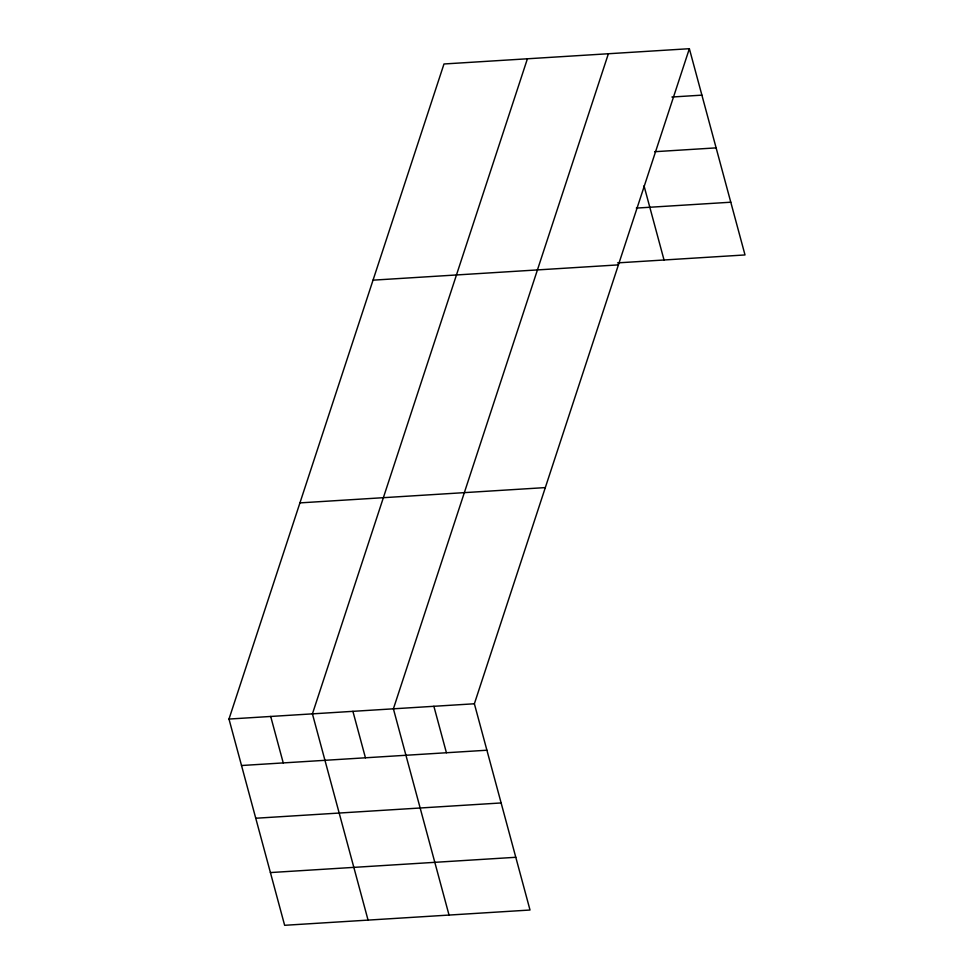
<?xml version="1.0" encoding="UTF-8"?>
<svg xmlns="http://www.w3.org/2000/svg" width="974" height="974" viewBox="0 0 974 974"><rect width="100%" height="100%" fill="white"/><g stroke="black" fill="none" stroke-linecap="round" stroke-linejoin="round"><path stroke-width="1.46" d="M689.361 48.7L474.375 703.776L530.014 910.02L284.639 925.3L228.987 719.056L443.986 63.98L689.361 48.7L745.013 254.945L617.553 262.883M527.409 58.793L312.423 713.869L368.062 920.101M608.385 53.74L393.399 708.816L449.038 915.061M671.902 97.023L701.901 95.148M654.638 151.713L716.121 147.878M636.314 208.095L730.78 202.215M373.03 280.159L618.417 264.879M299.931 502.888L545.318 487.597M228.987 719.056L474.375 703.776M241.515 765.515L486.903 750.224M255.748 818.245L501.135 802.953M270.407 872.57L515.794 857.29M644.021 185.803L664.037 259.985M433.88 706.296L446.421 752.744M352.905 711.337L365.445 757.796M270.699 716.462L283.239 762.91"/></g></svg>
